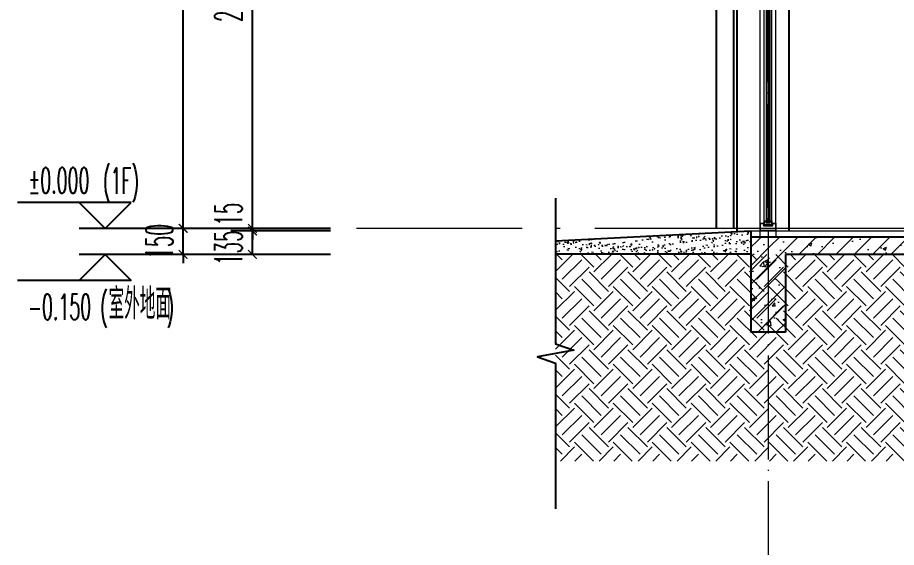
# Model space of a CAD drawing. Extents: x 826826 to 1642106, y -156213 to 399140.
# Drawn here: x 1555427 to 1560501, y 334864 to 337923 of the extents above; entities that cross this region are included whole.
import ezdxf

# ---------------------------------------------------------------- set-up
doc = ezdxf.new("R2010")
doc.units = 0
doc.header["$LTSCALE"] = 1000
doc.linetypes.add('DOTE', pattern=[2.42, 2, -0.2, 0.02, -0.2])
doc.layers.get('0').update_dxf_attribs({"linetype": 'CONTINUOUS'})
doc.layers.get('DEFPOINTS').update_dxf_attribs({"linetype": 'CONTINUOUS'})
for name, color, linetype in [('DIM_ELEV', 3, 'CONTINUOUS'), ('DIM_SYMB', 3, 'CONTINUOUS'), ('PUB_DIM', 3, 'CONTINUOUS'), ('PUB_TEXT', 2, 'CONTINUOUS'), ('WALL', 5, 'CONTINUOUS'), ('看线', 251, 'CONTINUOUS')]:
    doc.layers.add(name, color=color, linetype=linetype)
for name, color, linetype, lineweight in [('DOTE', 251, 'DOTE', 9), ('PUB_HATCH', 8, 'CONTINUOUS', 9), ('S_WINDOW', 144, 'CONTINUOUS', 15), ('内粉刷', 37, 'CONTINUOUS', 9), ('填充', 251, 'CONTINUOUS', 5), ('细细', 250, 'CONTINUOUS', 0)]:
    doc.layers.add(name, color=color, linetype=linetype, lineweight=lineweight)
doc.styles.add('_TCH_DIM', font='SIMPLEX.shx', dxfattribs={"width": 0.7, "bigfont": 'GBCBIG.shx'})
doc.styles.add('_TCH_DIM_T3', font='SIMPLEX.shx', dxfattribs={"width": 0.494118, "bigfont": 'GBCBIG.shx'})
doc.dimstyles.new('_TCH_ARCH&&50', dxfattribs={"dimtxt": 157.5, "dimasz": 50, "dimexe": 125, "dimexo": 150, "dimgap": 58.75, "dimtad": 1, "dimdec": 0, "dimzin": 0, "dimdsep": 46, "dimtxsty": '_TCH_DIM_T3', "dimblk": 'ARCHTICK', "dimcen": 0.09, "dimclrt": 7, "dimazin": 0, "dimtfac": 1, "dimtdec": 0, "dimtix": 1, "dimtmove": 2, "dimatfit": 3, "dimldrblk": 'ARCHTICK', "dimfxl": 0, "dimtolj": 1, "dimtzin": 0, "dimarcsym": 0})
pattern_1 = [(315, (555295.468, -192861.3115), (-1.767766953, -1.767766953), []), (315, (555296.6464, -192861.3115), (-1.767766953, -1.767766953), [])]
pattern_2 = [(45, (604796.58, 429134.24), (-53.0330086, 53.0330086), []), (50, (604796.58, 429134.24), (215.178055, -18.82564), [22.5, -247.5]), (355, (604796.58, 429134.24), (-41.6254, 225.65764), [18, -198]), (100.4514, (604814.52, 429132.67), (173.552815, 206.831863), [19.122057, -210.342634]), (46.1842, (604796.58, 429194.24), (320.172315, -49.655704), [33.75, -371.25]), (96.6356, (604823.26, 429190.1), (280.39881, 292.23536), [28.68309, -315.5139]), (351.1842, (604796.6, 429194.24), (280.39858, 292.23558), [27, -297]), (21, (604826.58, 429179.24), (179.072116, -120.785667), [22.5, -247.5]), (326, (604826.58, 429179.24), (72.9946, 217.545014), [18, -198]), (71.4514, (604841.5, 429169.18), (252.06679, 96.75915), [19.122057, -210.342634]), (37.5, (604796.58, 429134.24), (3.6479566, 99.868156), [0, -195.6, 0, -201, 0, -198.75]), (7.5, (604796.58, 429134.24), (78.920861, 118.323514), [0, -114.6, 0, -191.1, 0, -75.75]), (327.5, (604729.68, 429134.24), (160.146731, -6.7664615), [0, -75, 0, -234, 0, -310.5]), (317.5, (604699.68, 429134.24), (174.95585, 30.031495), [0, -97.5, 0, -155.4, 0, -220.5])]

# ---------------------------------------------------------------- blocks, each defined once
blk = doc.blocks.new('_ArchTick')
at = {"color": 0, "linetype": 'ByBlock', "const_width": 0.15}
blk.add_lwpolyline([(-0.5, -0.5), (0.5, 0.5)], dxfattribs=at)
blk = doc.blocks.new('*D2294')
at = {"layer": 'DEFPOINTS', "color": 0}
for p in [(1556782.9, 336690.6), (1557382.9, 336690.6), (1557382.9, 336555.4)]:
    blk.add_point(p, dxfattribs=at)
at = {"layer": 'PUB_DIM', "color": 0, "lineweight": -2}
for p, q in [((1557232.9, 336690.6), (1556657.9, 336690.6)), ((1556782.9, 336555.4), (1556782.9, 336690.6)), ((1557232.9, 336555.4), (1556657.9, 336555.4))]:
    blk.add_line(p, q, dxfattribs=at)
at = {"layer": 'PUB_DIM', "color": 0, "lineweight": -2, "xscale": 50, "yscale": 50, "zscale": 50}
for p, rotation in [((1556782.9, 336690.6), 90), ((1556782.9, 336555.4), 270)]:
    blk.add_blockref('_ArchTick', p, dxfattribs=dict(at, rotation=rotation))
at = {"layer": 'PUB_DIM', "color": 7, "insert": (1556645.4, 336593.9), "char_height": 157.5, "attachment_point": 5, "rotation": 90, "style": '_TCH_DIM_T3'}
blk.add_mtext('\\A1;135', dxfattribs=at)
blk = doc.blocks.new('*D2295')
at = {"layer": 'DEFPOINTS', "color": 0}
for p in [(1556782.9, 336705.8), (1557382.9, 336705.8), (1557382.9, 336690.6)]:
    blk.add_point(p, dxfattribs=at)
at = {"layer": 'PUB_DIM', "color": 0, "lineweight": -2}
for p, q in [((1556782.9, 336705.8), (1556782.9, 336755.8)), ((1557232.9, 336705.8), (1556657.9, 336705.8)), ((1557232.9, 336690.6), (1556657.9, 336690.6)), ((1556782.9, 336690.6), (1556782.9, 336705.8)), ((1556782.9, 336690.6), (1556782.9, 336640.6))]:
    blk.add_line(p, q, dxfattribs=at)
at = {"layer": 'PUB_DIM', "color": 0, "lineweight": -2, "xscale": 50, "yscale": 50, "zscale": 50}
for p, rotation in [((1556782.9, 336705.8), 270), ((1556782.9, 336690.6), 90)]:
    blk.add_blockref('_ArchTick', p, dxfattribs=dict(at, rotation=rotation))
at = {"layer": 'PUB_DIM', "color": 7, "insert": (1556645.4, 336787.7), "char_height": 157.5, "attachment_point": 5, "rotation": 90, "style": '_TCH_DIM_T3'}
blk.add_mtext('\\A1;15', dxfattribs=at)
blk = doc.blocks.new('*D2296')
at = {"layer": 'DEFPOINTS', "color": 0}
for p in [(1556782.9, 339355.8), (1557382.9, 339355.8), (1557382.9, 336705.8)]:
    blk.add_point(p, dxfattribs=at)
at = {"layer": 'PUB_DIM', "color": 0, "lineweight": -2}
for p, q in [((1557232.9, 339355.8), (1556657.9, 339355.8)), ((1556782.9, 336705.8), (1556782.9, 339355.8)), ((1557232.9, 336705.8), (1556657.9, 336705.8))]:
    blk.add_line(p, q, dxfattribs=at)
at = {"layer": 'PUB_DIM', "color": 0, "lineweight": -2, "xscale": 50, "yscale": 50, "zscale": 50}
for p, rotation in [((1556782.9, 339355.8), 90), ((1556782.9, 336705.8), 270)]:
    blk.add_blockref('_ArchTick', p, dxfattribs=dict(at, rotation=rotation))
at = {"layer": 'PUB_DIM', "color": 7, "insert": (1556645.4, 338030.8), "char_height": 157.5, "attachment_point": 5, "rotation": 90, "style": '_TCH_DIM_T3'}
blk.add_mtext('\\A1;2650', dxfattribs=at)
blk = doc.blocks.new('*D2316')
at = {"layer": 'DEFPOINTS', "color": 0}
for p in [(1556382.9, 336705.8), (1557382.9, 336705.8), (1557382.9, 336555.4)]:
    blk.add_point(p, dxfattribs=at)
at = {"layer": 'PUB_DIM', "color": 0, "lineweight": -2}
for p, q in [((1556382.9, 336705.8), (1556382.9, 336755.8)), ((1557232.9, 336705.8), (1556257.9, 336705.8)), ((1556382.9, 336555.4), (1556382.9, 336705.8)), ((1557232.9, 336555.4), (1556257.9, 336555.4)), ((1556382.9, 336555.4), (1556382.9, 336505.4))]:
    blk.add_line(p, q, dxfattribs=at)
at = {"layer": 'PUB_DIM', "color": 0, "lineweight": -2, "xscale": 50, "yscale": 50, "zscale": 50}
for p, rotation in [((1556382.9, 336705.8), 270), ((1556382.9, 336555.4), 90)]:
    blk.add_blockref('_ArchTick', p, dxfattribs=dict(at, rotation=rotation))
at = {"layer": 'PUB_DIM', "color": 7, "insert": (1556245.4, 336630.6), "char_height": 157.5, "attachment_point": 5, "rotation": 90, "style": '_TCH_DIM_T3'}
blk.add_mtext('\\A1;150', dxfattribs=at)
blk = doc.blocks.new('*D2317')
at = {"layer": 'DEFPOINTS', "color": 0}
for p in [(1556382.9, 339605.8), (1557382.9, 339605.8), (1557382.9, 336705.8)]:
    blk.add_point(p, dxfattribs=at)
at = {"layer": 'PUB_DIM', "color": 0, "lineweight": -2}
for p, q in [((1557232.9, 339605.8), (1556257.9, 339605.8)), ((1556382.9, 336705.8), (1556382.9, 339605.8)), ((1557232.9, 336705.8), (1556257.9, 336705.8))]:
    blk.add_line(p, q, dxfattribs=at)
at = {"layer": 'PUB_DIM', "color": 0, "lineweight": -2, "xscale": 50, "yscale": 50, "zscale": 50}
for p, rotation in [((1556382.9, 339605.8), 90), ((1556382.9, 336705.8), 270)]:
    blk.add_blockref('_ArchTick', p, dxfattribs=dict(at, rotation=rotation))
at = {"layer": 'PUB_DIM', "color": 7, "insert": (1556245.4, 338155.8), "char_height": 157.5, "attachment_point": 5, "rotation": 90, "style": '_TCH_DIM_T3'}
blk.add_mtext('\\A1;2900', dxfattribs=at)

msp = doc.modelspace()

# ---------------------------------------------------------------- hatches: boundary and pattern name
at = {"layer": 'PUB_HATCH'}
h = msp.add_hatch(dxfattribs=at)
h.set_pattern_fill('钢筋混凝土', color=256, scale=30, style=0)
h.set_pattern_definition(pattern_2)
h.paths.add_polyline_path([(1559860.72, 336555.83), (1559660.89, 336655.83), (1559659.91, 336106), (1559859.91, 336105.65)])
h = msp.add_hatch(dxfattribs=at)
h.set_pattern_fill('钢筋混凝土', color=256, scale=30, style=0)
h.set_pattern_definition(pattern_2)
h.paths.add_polyline_path([(1562259.91, 336589.16), (1562259.91, 336655.83), (1559660.89, 336655.83), (1559860.72, 336555.83), (1562159.91, 336555.83)])
at = {"layer": '填充'}
h = msp.add_hatch(dxfattribs=at)
h.set_pattern_fill('AR-CONC', color=256, scale=50, style=0)
h.set_pattern_definition([(50, (-13027938.086, -5019201.89), (91.0923345, -7.96954277), [9.525, -104.775]), (355, (-13027938.09, -5019201.89), (-17.621413, 95.52832144), [7.62, -83.82]), (100.451, (-13027930.495, -5019202.56), (73.47125083, 87.5583439), [8.095, -89.045]), (46.1842, (-13027938.09, -5019176.49), (135.53952045, -21.021164), [14.2875, -157.1625]), (96.6356, (-13027926.79, -5019178.24), (118.7021172, 123.712778), [12.1425, -133.5675]), (351.184, (-13027938.09, -5019176.49), (118.7023029, 123.7125589), [11.43, -125.73]), (21, (-13027925.386, -5019182.84), (75.8074399, -51.13275926), [9.525, -104.775]), (326, (-13027925.39, -5019182.84), (30.9010142, 92.09398306), [7.62, -83.82]), (71.4514, (-13027919.07, -5019187.1), (106.7082454, 40.96142886), [8.095, -89.045]), (37.5, (-13027938.086, -5019201.893), (1.544301625, 42.277519437), [0, -82.804, 0, -85.09, 0, -84.1375]), (7.5, (-13027938.086, -5019201.893), (33.40983126, 50.09028741), [0, -48.514, 0, -80.899, 0, -32.0675]), (327.5, (-13027966.407, -5019201.893), (67.79529758, -2.864372), [0, -31.75, 0, -99.06, 0, -131.445]), (317.5, (-13027979.11, -5019201.89), (74.0645907, 12.71324552), [0, -41.275, 0, -65.786, 0, -93.345])])
h.paths.add_polyline_path([(1558532.9, 336634.51), (1558532.9, 336556.19), (1559659.93, 336556.19), (1559659.93, 336690.62)])
h = msp.add_hatch(dxfattribs=at)
h.set_pattern_fill('EARTH', color=250, scale=50, angle=45, style=0)
h.set_pattern_definition([(45, (603563.56, 322225.88), (0, 224.506403), [158.75, -158.75]), (45, (603521.47, 322267.98), (0, 224.506403), [158.75, -158.75]), (45, (603479.37, 322310.07), (0, 224.506403), [158.75, -158.75]), (135, (603479.37, 322338.13), (-224.506403, 0), [158.75, -158.75]), (135, (603521.47, 322380.23), (-224.506403, 0), [158.75, -158.75]), (135, (603563.56, 322422.32), (-224.506403, 0), [158.75, -158.75])])
edge = h.paths.add_edge_path()
edge.add_line((1558532.9, 336555.82), (1558532.9, 335362.54))
edge.add_line((1558532.9, 335362.54), (1562609.91, 335362.38))
edge.add_line((1562609.92, 335359.17), (1562609.91, 336552.48))
edge.add_line((1562609.91, 336552.48), (1558532.9, 336555.82))
at = {"layer": '细细'}
h = msp.add_hatch(dxfattribs=at)
h.set_pattern_fill('金属', color=256, style=0)
h.set_pattern_definition(pattern_1)
h.paths.add_polyline_path([(1559804.87, 336735.63), (1559784.87, 336735.63), (1559784.87, 336722.13), (1559734.87, 336722.13), (1559734.87, 336735.63), (1559714.87, 336735.63), (1559714.87, 336690.63), (1559804.87, 336690.63)])
h.paths.add_polyline_path([(1559786.87, 336720.13), (1559786.87, 336733.63), (1559802.87, 336733.63), (1559802.87, 336692.63), (1559716.87, 336692.63), (1559716.87, 336733.63), (1559732.87, 336733.63), (1559732.87, 336720.13)], flags=16)
h = msp.add_hatch(dxfattribs=at)
h.set_pattern_fill('金属', color=256, style=0)
h.set_pattern_definition(pattern_1)
h.paths.add_polyline_path([(1559737.37, 336724.13), (1559737.37, 336749.13), (1559749.37, 336749.13), (1559749.37, 336739.13), (1559770.37, 336739.13), (1559770.37, 336749.13), (1559782.37, 336749.13), (1559782.37, 336724.13)])
h.paths.add_polyline_path([(1559780.37, 336726.13), (1559780.37, 336747.13), (1559772.37, 336747.13), (1559772.37, 336737.13), (1559747.37, 336737.13), (1559747.37, 336747.13), (1559739.37, 336747.13), (1559739.37, 336726.13)], flags=16)
h = msp.add_hatch(color=256, dxfattribs=at)
edge = h.paths.add_edge_path()
edge.add_line((1559764.37, 336739.13), (1559764.37, 336751.13))
edge.add_arc((1559759.87, 336759.42), 9.44, 241.51755, 298.48245, ccw=False)
edge.add_line((1559755.37, 336751.13), (1559755.37, 336739.13))
edge.add_arc((1559759.87, 336730.83), 9.44, 61.51755, 118.48245, ccw=False)

# ---------------------------------------------------------------- linework, layer by layer
at = {"layer": 'DIM_ELEV'}
for p, q in [((1556082.9, 336855.83), (1555426.9, 336855.83)), ((1555932.9, 336705.83), (1555782.9, 336855.83)), ((1555932.9, 336705.83), (1556082.9, 336855.83)), ((1556782.9, 336705.83), (1555782.9, 336705.83)), ((1555932.9, 336555.36), (1555782.9, 336405.36)), ((1556782.9, 336555.36), (1555782.9, 336555.36)), ((1555932.9, 336555.36), (1556082.9, 336405.36)), ((1556082.9, 336405.36), (1555426.9, 336405.36))]:
    msp.add_line(p, q, dxfattribs=at)
at = {"layer": 'DIM_SYMB'}
msp.add_lwpolyline([(1558532.9, 336880.13), (1558532.9, 336039.84), (1558637.9, 336001.62), (1558427.9, 335964.6), (1558532.9, 335927.34), (1558532.9, 335087.05)], dxfattribs=at)
at = {"layer": 'DOTE', "linetype": 'DOTE', "ltscale": 0.3}
msp.add_line((1559759.91, 342505.83), (1559759.91, 330628.83), dxfattribs=at)
at = {"layer": 'DOTE', "linetype": 'DOTE'}
msp.add_line((1572859.96, 336705.83), (1557382.9, 336705.83), dxfattribs=at)
at = {"layer": 'S_WINDOW'}
for p, q in [((1559714.87, 336735.63), (1559714.87, 339310.83)), ((1559804.87, 336735.63), (1559804.87, 339310.83)), ((1559737.37, 336749.13), (1559737.37, 339297.33)), ((1559782.37, 336749.13), (1559782.37, 339297.33))]:
    msp.add_line(p, q, dxfattribs=at)
for points in [[(1559714.87, 336690.63), (1559714.87, 336735.63), (1559734.87, 336735.63), (1559734.87, 336722.13), (1559784.87, 336722.13), (1559784.87, 336735.63), (1559804.87, 336735.63), (1559804.87, 336690.63)], [(1559716.87, 336692.63), (1559716.87, 336733.63), (1559732.87, 336733.63), (1559732.87, 336720.13), (1559786.87, 336720.13), (1559786.87, 336733.63), (1559802.87, 336733.63), (1559802.87, 336692.63)], [(1559737.37, 336724.13), (1559737.37, 336749.13), (1559749.37, 336749.13), (1559749.37, 336739.13), (1559770.37, 336739.13), (1559770.37, 336749.13), (1559782.37, 336749.13), (1559782.37, 336724.13)], [(1559739.37, 336726.13), (1559739.37, 336747.13), (1559747.37, 336747.13), (1559747.37, 336737.13), (1559772.37, 336737.13), (1559772.37, 336747.13), (1559780.37, 336747.13), (1559780.37, 336726.13)], [(1559714.86, 336690.63), (1559804.88, 336690.63), (1559804.88, 336655.83), (1559714.86, 336655.83)]]:
    msp.add_lwpolyline(points, close=True, dxfattribs=at)
at = {"layer": 'WALL'}
for p, q in [((1559660.89, 336655.83), (1559659.91, 336106)), ((1562259.91, 336655.83), (1559660.89, 336655.83)), ((1559860.72, 336555.83), (1559859.91, 336105.65)), ((1562159.91, 336555.83), (1559860.72, 336555.83)), ((1559859.91, 336105.65), (1559659.91, 336106))]:
    msp.add_line(p, q, dxfattribs=at)
at = {"layer": '内粉刷'}
msp.add_line((1559659.93, 336690.62), (1562159.96, 336690.83), dxfattribs=at)
at = {"layer": '看线', "color": 252}
msp.add_line((1559459.9, 339755.86), (1559459.9, 336705.83), dxfattribs=at)
at = {"layer": '看线'}
for p, q in [((1559560.14, 339406.12), (1559559.9, 336705.83)), ((1559579.93, 339305.83), (1559579.93, 336688.13)), ((1559879.93, 339335.83), (1559879.93, 336690.83))]:
    msp.add_line(p, q, dxfattribs=at)
at = {"layer": '看线', "color": 32}
for p, q in [((1558532.9, 336634.51), (1559659.93, 336690.62)), ((1559659.93, 336690.62), (1559659.93, 336605.87)), ((1559659.93, 336690.62), (1559659.93, 336605.87)), ((1559659.93, 336556.19), (1558532.9, 336556.19))]:
    msp.add_line(p, q, dxfattribs=at)
at = {"layer": '细细'}
for points in [[(1559755.37, 336751.13), (1559755.37, 339307.33)], [(1559764.37, 336751.13), (1559764.37, 339307.33)], [(1559749.37, 339297.33), (1559749.37, 336749.13)], [(1559770.37, 339297.33), (1559770.37, 336749.13)]]:
    msp.add_lwpolyline(points, dxfattribs=at)
msp.add_lwpolyline([(1559764.37, 336739.13), (1559764.37, 336751.13, -0.2538047), (1559755.37, 336751.13), (1559755.37, 336739.13, -0.2538047)], format="xyb", close=True, dxfattribs=at)

# ---------------------------------------------------------------- texts
at = {"layer": 'PUB_TEXT', "style": '_TCH_DIM'}
for s, height, width, p in [('(1F)', 148.75, 0.494118, (1555919.65, 336905.88)), ('%%P0.000', 148.75, 0.494118, (1555488.9, 336908.33)), ('室外地面', 178.723, 0.7, (1555952.55, 336180.31)), ('-0.150', 148.75, 0.494118, (1555486.1, 336177.86)), ('(', 148.75, 0.494118, (1555903.55, 336180.31)), (')', 148.75, 0.494118, (1556286.17, 336180.31))]:
    msp.add_text(s, height=height, dxfattribs=dict(at, width=width)).set_placement(p)

# ---------------------------------------------------------------- dimensions: what is measured, and where the dimension line sits
at = {"layer": 'PUB_DIM'}
for p1, p2, distance, picture, middle in [((1557382.9, 336705.83), (1557382.9, 339605.83), 1000, '*D2317', (1556245.4, 338155.83)), ((1557382.9, 336705.83), (1557382.9, 339355.83), 600, '*D2296', (1556645.4, 338030.83)), ((1557382.9, 336555.36), (1557382.9, 336705.83), 1000, '*D2316', (1556245.4, 336630.59))]:
    dim = msp.add_aligned_dim(p1=p1, p2=p2, distance=distance, dimstyle='_TCH_ARCH&&50', dxfattribs=at)
    dim.commit()
    dim.dimension.update_dxf_attribs({"geometry": picture, "text_midpoint": middle})
for base, p1, p2, picture, middle in [((1556782.9, 336705.83), (1557382.9, 336690.62), (1557382.9, 336705.83), '*D2295', (1556645.4, 336787.66)), ((1556782.9, 336690.62), (1557382.9, 336555.36), (1557382.9, 336690.62), '*D2294', (1556645.4, 336593.88))]:
    dim = msp.add_linear_dim(base=base, p1=p1, p2=p2, angle=90, dimstyle='_TCH_ARCH&&50', dxfattribs=at)
    dim.commit()
    dim.dimension.update_dxf_attribs({"geometry": picture, "text_midpoint": middle, "dimtype": 161})

doc.saveas('drawing.dxf')
